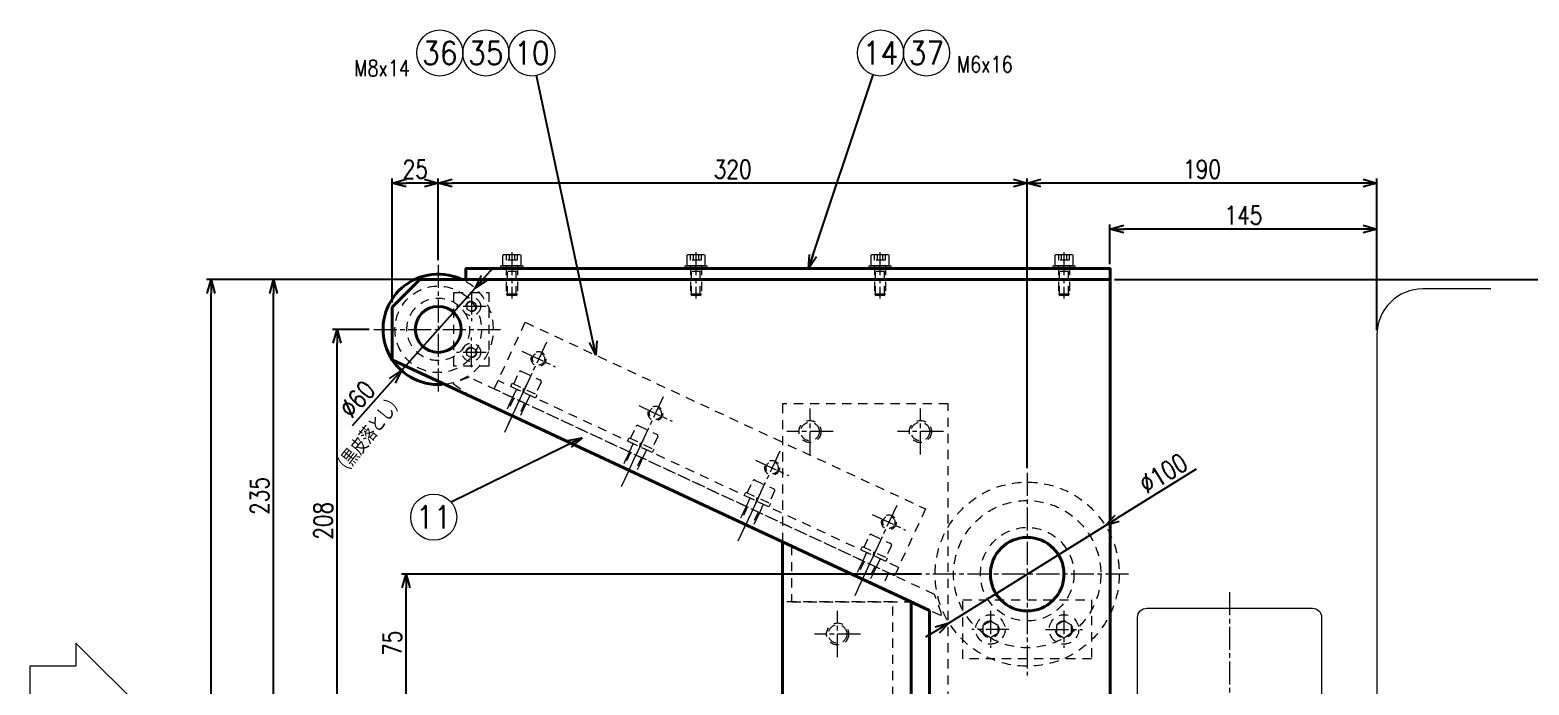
# Model space of a CAD drawing. Header units: millimetres. Extents: x 0 to 2102, y 0 to 1485.
# Drawn here: x 832 to 1646, y 525 to 881 of the extents above; entities that cross this region are included whole.
import ezdxf
from ezdxf.enums import TextEntityAlignment as Align

# ---------------------------------------------------------------- set-up
doc = ezdxf.new("R2010")
doc.units = ezdxf.units.MM
doc.header["$LTSCALE"] = 2.5
doc.linetypes.add('GEN7A', pattern=[7.5, 5, -0.75, 1, -0.75])
doc.linetypes.add('HIDDEN2', pattern=[3.5, 2, -1.5])
doc.layers.get('0').update_dxf_attribs({"linetype": 'CONTINUOUS', "lineweight": 20})
doc.layers.get('DEFPOINTS').update_dxf_attribs({"linetype": 'CONTINUOUS'})
for name, color, linetype, lineweight in [('2', 5, 'CONTINUOUS', 40), ('3A', 6, 'HIDDEN2', 20), ('4', 3, 'CONTINUOUS', 13), ('5', 3, 'CONTINUOUS', 13), ('6', 7, 'CONTINUOUS', 50), ('7A', 4, 'GEN7A', 13), ('9', 3, 'HIDDEN2', 13), ('_-0', 7, 'CONTINUOUS', 20), ('_-3A', 6, 'HIDDEN2', 20)]:
    doc.layers.add(name, color=color, linetype=linetype, lineweight=lineweight)
doc.styles.get("Standard").update_dxf_attribs({"font": 'romans.shx', "width": 0.8, "bigfont": 'extfont2.shx'})
doc.dimstyles.new('GEN-ISO', dxfattribs={"dimscale": 2.5, "dimtxt": 4, "dimasz": 3, "dimexe": 1, "dimexo": 1, "dimgap": 1, "dimtad": 3, "dimrnd": 0.01, "dimdsep": 46, "dimtxsty": 'Standard', "dimblk": 'OPEN30', "dimcen": 0, "dimclrd": 256, "dimclre": 256, "dimclrt": 7, "dimadec": 3, "dimazin": 2, "dimtp": 0.1, "dimtm": 0.1, "dimtfac": 0.6, "dimtdec": 3, "dimtmove": 2, "dimatfit": 3, "dimldrblk": 'OPEN30', "dimfxl": 1, "dimarcsym": 0})
doc.dimstyles.new('GEN-ISO$3', dxfattribs={"dimscale": 2.5, "dimtxt": 4, "dimasz": 3, "dimexe": 1, "dimexo": 1, "dimgap": 1, "dimtad": 1, "dimrnd": 0.01, "dimdsep": 46, "dimtxsty": 'Standard', "dimblk": 'OPEN30', "dimcen": 0, "dimclrd": 256, "dimclre": 256, "dimclrt": 7, "dimazin": 2, "dimtp": 0.1, "dimtm": 0.1, "dimtfac": 0.6, "dimtdec": 3, "dimtmove": 0, "dimatfit": 0, "dimldrblk": 'OPEN30', "dimfxl": 1, "dimarcsym": 0})

# ---------------------------------------------------------------- blocks, each defined once
blk = doc.blocks.new('_Open30')
at = {"color": 0, "linetype": 'ByBlock', "lineweight": -2}
for p, q in [((-1, 0.27), (0, 0)), ((0, 0), (-1, -0.27)), ((0, 0), (-1, 0))]:
    blk.add_line(p, q, dxfattribs=at)
blk = doc.blocks.new('*D17')
at = {"layer": '5', "lineweight": -2, "transparency": 16777216}
for p, q in [((1316.18, 585.27), (1033.68, 585.27)), ((1036.18, 517.77), (1036.18, 577.77))]:
    blk.add_line(p, q, dxfattribs=at)
at = {"layer": 'DEFPOINTS', "color": 0, "transparency": 16777216}
for p in [(1036.18, 585.27), (1318.68, 585.27), (1053.68, 510.27)]:
    blk.add_point(p, dxfattribs=at)
at = {"layer": '5', "lineweight": -2, "transparency": 16777216, "xscale": 7.5, "yscale": 7.5, "zscale": 7.5}
for p, rotation in [((1036.18, 585.27), 90), ((1036.18, 510.27), 270)]:
    blk.add_blockref('_Open30', p, dxfattribs=dict(at, rotation=rotation))
at = {"layer": '5', "color": 7, "transparency": 16777216, "insert": (1028.68, 547.77), "char_height": 10, "attachment_point": 5, "rotation": 90}
blk.add_mtext('75', dxfattribs=at)
blk = doc.blocks.new('*D19')
at = {"layer": '5', "lineweight": -2, "transparency": 16777216}
for p, q in [((1016.18, 718.27), (996.18, 718.27)), ((998.68, 517.77), (998.68, 710.77))]:
    blk.add_line(p, q, dxfattribs=at)
at = {"layer": 'DEFPOINTS', "color": 0, "transparency": 16777216}
for p in [(998.68, 718.27), (1018.68, 718.27), (1053.68, 510.27)]:
    blk.add_point(p, dxfattribs=at)
at = {"layer": '5', "lineweight": -2, "transparency": 16777216, "xscale": 7.5, "yscale": 7.5, "zscale": 7.5}
for p, rotation in [((998.68, 718.27), 90), ((998.68, 510.27), 270)]:
    blk.add_blockref('_Open30', p, dxfattribs=dict(at, rotation=rotation))
at = {"layer": '5', "color": 7, "transparency": 16777216, "insert": (991.18, 614.27), "char_height": 10, "attachment_point": 5, "rotation": 90}
blk.add_mtext('208', dxfattribs=at)
blk = doc.blocks.new('*D21')
at = {"layer": '5', "lineweight": -2, "transparency": 16777216}
for p, q in [((1041.18, 745.27), (961.64, 745.27)), ((964.14, 517.77), (964.14, 737.77))]:
    blk.add_line(p, q, dxfattribs=at)
at = {"layer": 'DEFPOINTS', "color": 0, "transparency": 16777216}
for p in [(964.14, 745.27), (1043.68, 745.27), (1053.68, 510.27)]:
    blk.add_point(p, dxfattribs=at)
at = {"layer": '5', "lineweight": -2, "transparency": 16777216, "xscale": 7.5, "yscale": 7.5, "zscale": 7.5}
for p, rotation in [((964.14, 745.27), 90), ((964.14, 510.27), 270)]:
    blk.add_blockref('_Open30', p, dxfattribs=dict(at, rotation=rotation))
at = {"layer": '5', "color": 7, "transparency": 16777216, "insert": (956.64, 627.77), "char_height": 10, "attachment_point": 5, "rotation": 90}
blk.add_mtext('235', dxfattribs=at)
blk = doc.blocks.new('*D22')
at = {"layer": '5', "lineweight": -2, "transparency": 16777216}
for p, q in [((1041.18, 745.27), (927.72, 745.27)), ((930.22, 257.77), (930.22, 737.77)), ((1431.18, 250.27), (927.72, 250.27))]:
    blk.add_line(p, q, dxfattribs=at)
at = {"layer": 'DEFPOINTS', "color": 0, "transparency": 16777216}
for p in [(930.22, 745.27), (1043.68, 745.27), (1433.68, 250.27)]:
    blk.add_point(p, dxfattribs=at)
at = {"layer": '5', "lineweight": -2, "transparency": 16777216, "xscale": 7.5, "yscale": 7.5, "zscale": 7.5}
for p, rotation in [((930.22, 745.27), 90), ((930.22, 250.27), 270)]:
    blk.add_blockref('_Open30', p, dxfattribs=dict(at, rotation=rotation))
at = {"layer": '5', "color": 7, "transparency": 16777216, "insert": (922.72, 497.77), "char_height": 10, "attachment_point": 5, "rotation": 90}
blk.add_mtext('495', dxfattribs=at)
blk = doc.blocks.new('*D27')
at = {"layer": '5', "lineweight": -2, "transparency": 16777216}
for p, q in [((1421.18, 745.27), (1687.93, 745.27)), ((1685.43, 457.77), (1685.43, 737.77))]:
    blk.add_line(p, q, dxfattribs=at)
at = {"layer": 'DEFPOINTS', "color": 0, "transparency": 16777216}
for p in [(1418.68, 745.27), (1685.43, 745.27), (1563.68, 450.27)]:
    blk.add_point(p, dxfattribs=at)
at = {"layer": '5', "lineweight": -2, "transparency": 16777216, "xscale": 7.5, "yscale": 7.5, "zscale": 7.5}
for p, rotation in [((1685.43, 745.27), 90), ((1685.43, 450.27), 270)]:
    blk.add_blockref('_Open30', p, dxfattribs=dict(at, rotation=rotation))
at = {"layer": '5', "color": 7, "transparency": 16777216, "insert": (1677.93, 597.77), "char_height": 10, "attachment_point": 5, "rotation": 90}
blk.add_mtext('295', dxfattribs=at)
blk = doc.blocks.new('*D28')
at = {"layer": '5', "lineweight": -2, "transparency": 16777216}
for p, q in [((1418.68, 753.77), (1418.68, 775.27)), ((1563.68, 717.77), (1563.68, 775.27)), ((1556.18, 772.77), (1426.18, 772.77))]:
    blk.add_line(p, q, dxfattribs=at)
at = {"layer": 'DEFPOINTS', "color": 0, "transparency": 16777216}
for p in [(1418.68, 772.77), (1418.68, 751.27), (1563.68, 715.27)]:
    blk.add_point(p, dxfattribs=at)
at = {"layer": '5', "lineweight": -2, "transparency": 16777216, "xscale": 7.5, "yscale": 7.5, "zscale": 7.5}
for p, rotation in [((1418.68, 772.77), 180.0000000000016), ((1563.68, 772.77), 1.598721155460225e-12)]:
    blk.add_blockref('_Open30', p, dxfattribs=dict(at, rotation=rotation))
at = {"layer": '5', "color": 7, "transparency": 16777216, "insert": (1491.18, 780.27), "char_height": 10, "attachment_point": 5}
blk.add_mtext('145', dxfattribs=at)
blk = doc.blocks.new('*D29')
at = {"layer": '5', "lineweight": -2, "transparency": 16777216}
for p, q in [((1373.68, 642.77), (1373.68, 800.27)), ((1563.68, 717.77), (1563.68, 800.27)), ((1556.18, 797.77), (1381.18, 797.77))]:
    blk.add_line(p, q, dxfattribs=at)
at = {"layer": 'DEFPOINTS', "color": 0, "transparency": 16777216}
for p in [(1373.68, 797.77), (1563.68, 715.27), (1373.68, 640.27)]:
    blk.add_point(p, dxfattribs=at)
at = {"layer": '5', "lineweight": -2, "transparency": 16777216, "xscale": 7.5, "yscale": 7.5, "zscale": 7.5}
for p, rotation in [((1373.68, 797.77), 180.0000000000016), ((1563.68, 797.77), 1.598721155460225e-12)]:
    blk.add_blockref('_Open30', p, dxfattribs=dict(at, rotation=rotation))
at = {"layer": '5', "color": 7, "transparency": 16777216, "insert": (1468.68, 805.27), "char_height": 10, "attachment_point": 5}
blk.add_mtext('190', dxfattribs=at)
blk = doc.blocks.new('*D30')
at = {"layer": '5', "lineweight": -2, "transparency": 16777216}
for p, q in [((1053.68, 755.77), (1053.68, 800.27)), ((1366.18, 797.77), (1061.18, 797.77))]:
    blk.add_line(p, q, dxfattribs=at)
at = {"layer": 'DEFPOINTS', "color": 0, "transparency": 16777216}
for p in [(1053.68, 797.77), (1053.68, 753.27), (1373.68, 640.27)]:
    blk.add_point(p, dxfattribs=at)
at = {"layer": '5', "lineweight": -2, "transparency": 16777216, "xscale": 7.5, "yscale": 7.5, "zscale": 7.5}
for p, rotation in [((1053.68, 797.77), 180.0000000000016), ((1373.68, 797.77), 1.598721155460225e-12)]:
    blk.add_blockref('_Open30', p, dxfattribs=dict(at, rotation=rotation))
at = {"layer": '5', "color": 7, "transparency": 16777216, "insert": (1213.68, 805.27), "char_height": 10, "attachment_point": 5}
blk.add_mtext('320', dxfattribs=at)
blk = doc.blocks.new('*D31')
at = {"layer": '5', "lineweight": -2, "transparency": 16777216}
for p, q in [((1028.68, 732.77), (1028.68, 800.27)), ((1046.18, 797.77), (1036.18, 797.77))]:
    blk.add_line(p, q, dxfattribs=at)
at = {"layer": 'DEFPOINTS', "color": 0, "transparency": 16777216}
for p in [(1028.68, 797.77), (1053.68, 753.27), (1028.68, 730.27)]:
    blk.add_point(p, dxfattribs=at)
at = {"layer": '5', "lineweight": -2, "transparency": 16777216, "xscale": 7.5, "yscale": 7.5, "zscale": 7.5}
for p, rotation in [((1028.68, 797.77), 180.0000000000016), ((1053.68, 797.77), 1.598721155460225e-12)]:
    blk.add_blockref('_Open30', p, dxfattribs=dict(at, rotation=rotation))
at = {"layer": '5', "color": 7, "transparency": 16777216, "insert": (1041.18, 805.27), "char_height": 10, "attachment_point": 5}
blk.add_mtext('25', dxfattribs=at)
blk = doc.blocks.new('*D47')
at = {"layer": '5', "lineweight": -2, "transparency": 16777216}
for p, q in [((1465.57, 642.36), (1422.52, 615.61)), ((1331.21, 558.88), (1416.15, 611.66)), ((1324.84, 554.92), (1318.47, 550.97))]:
    blk.add_line(p, q, dxfattribs=at)
at = {"layer": 'DEFPOINTS', "color": 0, "transparency": 16777216}
for p in [(1416.15, 611.66), (1331.21, 558.88)]:
    blk.add_point(p, dxfattribs=at)
at = {"layer": '5', "lineweight": -2, "transparency": 16777216, "xscale": 7.5, "yscale": 7.5, "zscale": 7.5}
for p, rotation in [((1416.15, 611.66), 211.8528152404224), ((1331.21, 558.88), 31.85281524042241)]:
    blk.add_blockref('_Open30', p, dxfattribs=dict(at, rotation=rotation))
at = {"layer": '5', "color": 7, "transparency": 16777216, "insert": (1447.68, 640.07), "char_height": 10, "attachment_point": 5, "rotation": 31.85282}
blk.add_mtext('∅100', dxfattribs=at)
blk = doc.blocks.new('GENBALLOON1')
blk.add_circle((0, 0), 5)
at = {"flags": 1}
blk.add_attdef('GEN_PARENT', text='', height=2.5, dxfattribs=at).set_placement((0, 0), align=Align.MIDDLE)
blk.add_attdef('REF_NO', text='', height=3.5).set_placement((0, 0), align=Align.MIDDLE)
at = {"color": 7, "flags": 1}
for tag, p in [('5GENINF', (6.43, 0.96)), ('6GENINF', (6.43, 0.63)), ('7GENINF', (6.43, 0.3)), ('8GENINF', (6.43, -0.04)), ('9GENINF', (6.43, -0.37)), ('3GENINF', (6.43, -2.34)), ('4GENINF', (6.43, -2.67)), ('10GENINF', (6.43, -0.7)), ('11GENINF', (6.43, -1)), ('12GENINF', (6.43, -1.34)), ('13GENINF', (6.43, -1.67)), ('14GENINF', (6.43, -2)), ('15GENINF', (6.43, -3)), ('16GENINF', (6.43, -3.34)), ('20GENINF', (6.43, -4.7)), ('21GENINF', (6.43, -5.04)), ('22GENINF', (6.43, -5.37)), ('17GENINF', (6.43, -3.7)), ('18GENINF', (6.43, -4.04)), ('19GENINF', (6.43, -4.37))]:
    blk.add_attdef(tag, p, '', height=0.2, dxfattribs=at)
blk = doc.blocks.new('A$C0A820DBB')
at = {"layer": '_-3A'}
for p, q in [((-5.05, 4.56), (-2, 11.09)), ((-0.94, 11.47), (9.39, 6.65)), ((-3.63, 1.69), (-8.71, -9.2)), ((-6.71, 3.13), (-5.86, 4.94)), ((6.71, -3.13), (-6.71, 3.13)), ((-5.86, 4.94), (7.55, -1.31)), ((0, 0), (0.3, 2.07)), ((0.54, -0.25), (0.85, 1.81)), ((9.78, 5.59), (6.74, -0.93)), ((3.63, -1.69), (-1.46, -12.59)), ((7.55, -1.31), (6.71, -3.13))]:
    blk.add_line(p, q, dxfattribs=at)
for centre, start, end in [((-1.28, 10.75), 65, 155), ((9.05, 5.93), 335, 65)]:
    blk.add_arc(centre, 0.8, start, end, dxfattribs=at)
blk = doc.blocks.new('*D57')
at = {"layer": '5', "lineweight": -2, "transparency": 16777216}
for p, q in [((1078.67, 746.23), (1083.67, 751.82)), ((1073.67, 740.64), (1033.69, 695.9)), ((1028.69, 690.31), (1006.91, 665.94))]:
    blk.add_line(p, q, dxfattribs=at)
at = {"layer": 'DEFPOINTS', "color": 0, "transparency": 16777216}
for p in [(1073.67, 740.64), (1033.69, 695.9)]:
    blk.add_point(p, dxfattribs=at)
at = {"layer": '5', "lineweight": -2, "transparency": 16777216, "xscale": 7.5, "yscale": 7.5, "zscale": 7.5}
for p, rotation in [((1073.67, 740.64), 228.2092128472756), ((1033.69, 695.9), 48.20921284727556)]:
    blk.add_blockref('_Open30', p, dxfattribs=dict(at, rotation=rotation))
at = {"layer": '5', "color": 7, "transparency": 16777216, "insert": (1009.71, 680.33), "char_height": 10, "attachment_point": 5, "rotation": 48.20921}
blk.add_mtext('∅60', dxfattribs=at)
blk = doc.blocks.new('GENJIS-1251_S-03be4v8-0707')
at = {"layer": '_-0'}
for p, q in [((-1.5, 5.9), (0, 5.9)), ((-1.5, -5.9), (-1.5, 5.9)), ((0, 0.45), (-1.5, 0)), ((0, 0), (-1.5, -0.45)), ((0, 5.9), (0, -5.9)), ((0, -5.9), (-1.5, -5.9))]:
    blk.add_line(p, q, dxfattribs=at)
at = {"layer": '_-0', "flags": 9}
blk.add_attdef('POWER_DIM', (0, 0), '', height=0.2, dxfattribs=at)
blk = doc.blocks.new('GENJIS-1176H2_S-03be4wb-0704')
at = {"layer": '_-0'}
for p, q in [((-6, 4.4), (-6, -4.4)), ((0, 5), (-5.4, 5)), ((0, 5), (0, -5)), ((-5.4, -5), (0, -5))]:
    blk.add_line(p, q, dxfattribs=at)
for centre, start, end in [((-5.4, 4.4), 90, 179.999998), ((-5.4, -4.4), 179.999998, 270)]:
    blk.add_arc(centre, 0.6, start, end, dxfattribs=at)
at = {"layer": '_-3A'}
for p, q in [((-6, 2.88675), (-3, 2.88675)), ((-6, 1.443375), (-3, 1.443375)), ((-3, 2.88675), (-3, -2.88675)), ((0, 3), (15.3865, 3)), ((3, 3), (3, -3)), ((16, 2.3865), (3, 2.3865)), ((16, 2.3865), (15.3865, 3)), ((15.3865, 3), (15.3865, -3)), ((16, -2.3865), (16, 2.3865)), ((-6, -1.443375), (-3, -1.443375)), ((-3, -2.88675), (-6, -2.88675)), ((0, -3), (15.3865, -3)), ((16, -2.3865), (3, -2.3865)), ((15.3865, -3), (16, -2.3865))]:
    blk.add_line(p, q, dxfattribs=at)
at = {"layer": '_-0', "flags": 9}
blk.add_attdef('POWER_DIM', (0, 0), '', height=0.2, dxfattribs=at)
blk = doc.blocks.new('A$C184A1DFA')
for p, q in [((-36.5, -2.292251), (-23.5, 0)), ((257, 0), (-23.5, 0)), ((-36.5, -2.292251), (-36.5, -2.5)), ((-30, -9), (-36.5, -2.5)), ((257, -1), (249, -9)), ((257, 0), (257, -1)), ((249, -9), (-30, -9))]:
    blk.add_line(p, q)
at = {"layer": '7A'}
for p, q in [((0, -19), (0, 10)), ((70, -19), (70, 10)), ((140, -19), (140, 10)), ((210, -19), (210, 10))]:
    blk.add_line(p, q, dxfattribs=at)
at = {"layer": '9'}
for p, q in [((-3.999992, -9.000016), (-3.999992, 0)), ((-3.249996, -9.000016), (-3.249996, 0)), ((3.250012, -9.000016), (3.250012, 0)), ((4.000004, -9.000016), (4.000004, 0)), ((66.000008, -9.000016), (66.000008, 0)), ((66.750004, -9.000016), (66.750004, 0)), ((73.250012, -9.000016), (73.250012, 0)), ((74.000004, -9.000016), (74.000004, 0)), ((136.000008, -9.000016), (136.000008, 0)), ((136.750004, -9.000016), (136.750004, 0)), ((143.250012, -9.000016), (143.250012, 0)), ((144.000004, -9.000016), (144.000004, 0)), ((206.000008, -9.000016), (206.000008, 0)), ((206.750004, -9.000016), (206.750004, 0)), ((213.250012, -9.000016), (213.250012, 0)), ((214.000004, -9.000016), (214.000004, 0))]:
    blk.add_line(p, q, dxfattribs=at)
blk = doc.blocks.new('A$C0A802CF0')
at = {"layer": '2'}
for p, q in [((-70, -80.14), (-70, 80.14)), ((-70, 80.14), (10, 42.84)), ((10, 42.84), (10, -42.84)), ((10, -42.84), (-70, -80.14))]:
    blk.add_line(p, q, dxfattribs=at)
at = {"layer": '3A'}
for p, q in [((-65, 77.81), (-65, 47.5)), ((-65, 47.5), (0, 47.5)), ((0, 47.5), (0, -47.5)), ((-65, -77.81), (-65, -47.5)), ((-65, -47.5), (0, -47.5))]:
    blk.add_line(p, q, dxfattribs=at)
for centre, radius in [((-40, 30), 6), ((-40, 30), 5.05), ((-40, -30), 6), ((-40, -30), 5.05)]:
    blk.add_circle(centre, radius, dxfattribs=at)
at = {"layer": '7A'}
for p, q in [((-40, 17.5), (-40, 42.5)), ((-27.5, 30), (-52.5, 30)), ((-40, -42.5), (-40, -17.5)), ((-27.5, -30), (-52.5, -30))]:
    blk.add_line(p, q, dxfattribs=at)

msp = doc.modelspace()

# ---------------------------------------------------------------- linework, layer by layer
at = {"layer": '2'}
for p, q in [((1043.681, 745.269), (1028.681, 730.269)), ((1418.681, 745.269), (1043.681, 745.269)), ((1418.681, 525.269), (1418.681, 745.269)), ((1028.681, 730.269), (1028.681, 701.768)), ((1028.681, 701.768), (1310.681, 570.269)), ((1310.681, 570.269), (1310.681, 475.269))]:
    msp.add_line(p, q, dxfattribs=at)
for points in [[(1068.681, 745.269), (1068.681, 751.269), (1418.681, 751.269), (1418.681, 745.269)], [(1433.681, 450.269), (1418.681, 450.269), (1418.681, 525.269)]]:
    msp.add_lwpolyline(points, dxfattribs=at)
for centre, radius in [((1053.681, 718.269), 12.5), ((1373.681, 585.269), 20)]:
    msp.add_circle(centre, radius, dxfattribs=at)
msp.add_arc((1053.681, 718.269), 30, 66.152856, 274.249115, dxfattribs=at)
at = {"layer": '3A'}
for p, q in [((1071.681, 733.656), (1069.181, 732.212)), ((1074.181, 732.212), (1071.681, 733.656)), ((1069.181, 732.212), (1069.181, 729.326)), ((1069.181, 729.326), (1071.681, 727.882)), ((1071.681, 727.882), (1074.181, 729.326)), ((1074.181, 729.326), (1074.181, 732.212)), ((1069.181, 707.212), (1071.681, 708.656)), ((1071.681, 708.656), (1074.181, 707.212)), ((1069.181, 704.326), (1069.181, 707.212)), ((1071.681, 702.882), (1069.181, 704.326)), ((1074.181, 704.326), (1071.681, 702.882)), ((1074.181, 707.212), (1074.181, 704.326)), ((1303.69, 588.976), (1086.176, 690.405)), ((1298.405, 585.924), (1294.602, 577.767)), ((1349.681, 557.578), (1353.681, 559.888)), ((1349.681, 552.96), (1349.681, 557.578)), ((1353.681, 559.888), (1357.681, 557.578)), ((1357.681, 557.578), (1357.681, 552.96)), ((1393.681, 559.888), (1389.681, 557.578)), ((1389.681, 557.578), (1389.681, 552.96)), ((1397.681, 557.578), (1393.681, 559.888)), ((1397.681, 552.96), (1397.681, 557.578)), ((1353.681, 550.65), (1349.681, 552.96)), ((1357.681, 552.96), (1353.681, 550.65)), ((1389.681, 552.96), (1393.681, 550.65)), ((1393.681, 550.65), (1397.681, 552.96))]:
    msp.add_line(p, q, dxfattribs=at)
for points in [[(1081.181, 698.269), (1062.181, 698.269), (1062.181, 738.269), (1081.181, 738.269)], [(1301.577, 584.445), (1084.063, 685.873), (1100.968, 722.125), (1318.482, 620.697)], [(1240.681, 367.769), (1330.681, 367.769), (1330.681, 677.769), (1240.681, 677.769)], [(1300.681, 570.269), (1240.681, 570.269), (1240.681, 475.269), (1300.681, 475.269)], [(1408.681, 539.269), (1338.681, 539.269), (1338.681, 571.269), (1408.681, 571.269)]]:
    msp.add_lwpolyline(points, close=True, dxfattribs=at)
for centre, radius in [((1053.681, 718.269), 23.5), ((1053.681, 718.269), 17), ((1071.681, 730.769), 5), ((1071.681, 730.769), 2.887), ((1071.681, 705.769), 5), ((1071.681, 705.769), 2.887), ((1108.223, 702.192), 4), ((1108.223, 702.192), 3.3), ((1171.665, 672.608), 4), ((1171.665, 672.608), 3.3), ((1255.681, 662.769), 6), ((1315.681, 662.769), 6), ((1255.681, 662.769), 5.05), ((1315.681, 662.769), 5.05), ((1235.106, 643.025), 4), ((1235.106, 643.025), 3.3), ((1373.681, 585.269), 50), ((1373.681, 585.269), 40), ((1298.548, 613.442), 4), ((1298.548, 613.442), 3.3), ((1373.681, 585.269), 25.4), ((1353.681, 555.269), 8), ((1393.681, 555.269), 8), ((1270.681, 552.769), 6), ((1270.681, 552.769), 5.05), ((1353.681, 555.269), 4.619), ((1393.681, 555.269), 4.619)]:
    msp.add_circle(centre, radius, dxfattribs=at)
msp.add_arc((1053.681, 718.269), 30, 276.713351, 64.158067, dxfattribs=at)
at = {"layer": '4'}
msp.add_lwpolyline([(1625.689, 740.269), (1588.681, 740.269, 0.4142136), (1563.681, 715.269), (1563.681, 228.892)], format="xyb", dxfattribs=at)
msp.add_lwpolyline([(1528.681, 466.769), (1438.681, 466.769, -0.4142136), (1433.681, 471.769), (1433.681, 561.769, -0.4142136), (1438.681, 566.769), (1528.681, 566.769, -0.4142136), (1533.681, 561.769), (1533.681, 471.769, -0.4142136)], format="xyb", close=True, dxfattribs=at)
msp.add_lwpolyline([(894.362, 510.269), (856.862, 547.769), (856.862, 535.269), (831.862, 535.269), (831.862, 485.269), (856.862, 485.269), (856.862, 472.769)], close=True, dxfattribs=at)
at = {"layer": '7A'}
for p, q in [((1093.681, 760.19), (1093.681, 735.065)), ((1193.681, 760.19), (1193.681, 735.065)), ((1293.681, 760.19), (1293.681, 735.065)), ((1393.681, 760.19), (1393.681, 735.065)), ((1053.681, 753.269), (1053.681, 683.269)), ((1071.681, 738.769), (1071.681, 722.769)), ((1079.681, 730.769), (1063.681, 730.769)), ((1018.681, 718.269), (1088.681, 718.269)), ((1071.681, 697.769), (1071.681, 713.769)), ((1112.45, 711.255), (1091.741, 666.846)), ((1079.681, 705.769), (1063.681, 705.769)), ((1099.16, 706.418), (1117.286, 697.965)), ((1175.891, 681.671), (1155.183, 637.262)), ((1162.602, 676.834), (1180.728, 668.382)), ((1255.681, 650.269), (1255.681, 675.269)), ((1315.681, 650.269), (1315.681, 675.269)), ((1268.181, 662.769), (1243.181, 662.769)), ((1328.181, 662.769), (1303.181, 662.769)), ((1239.333, 652.088), (1218.624, 607.679)), ((1226.043, 647.251), (1244.17, 638.799)), ((1373.681, 640.269), (1373.681, 530.269)), ((1302.774, 622.505), (1282.066, 578.096)), ((1289.485, 617.668), (1307.611, 609.215)), ((1428.681, 585.269), (1318.681, 585.269)), ((1483.681, 575.414), (1483.681, 459.069)), ((1270.681, 540.269), (1270.681, 565.269)), ((1353.681, 565.269), (1353.681, 545.269)), ((1393.681, 565.269), (1393.681, 545.269)), ((1363.681, 555.269), (1343.681, 555.269)), ((1383.681, 555.269), (1403.681, 555.269)), ((1283.181, 552.769), (1258.181, 552.769))]:
    msp.add_line(p, q, dxfattribs=at)
at = {"layer": '_-3A'}
for p, q in [((1094.725, 688.625), (1097.768, 695.15)), ((1098.831, 695.537), (1109.163, 690.72)), ((1096.146, 685.756), (1091.065, 674.861)), ((1093.064, 687.193), (1093.91, 689.005)), ((1106.478, 680.938), (1093.064, 687.193)), ((1093.91, 689.005), (1107.323, 682.751)), ((1099.771, 684.065), (1100.072, 686.132)), ((1100.315, 683.812), (1100.616, 685.878)), ((1109.55, 689.656), (1106.507, 683.131)), ((1103.396, 682.375), (1098.316, 671.48)), ((1107.323, 682.751), (1106.478, 680.938))]:
    msp.add_line(p, q, dxfattribs=at)
for centre, start, end in [((1098.493, 694.812), 65.000001, 155), ((1108.825, 689.994), 335, 65.000001)]:
    msp.add_arc(centre, 0.8, start, end, dxfattribs=at)

# ---------------------------------------------------------------- block references
for name, p, rotation in [('GENJIS-1176H2_S-03be4wb-0704', (1093.681, 752.769), 270.0000000000016), ('GENJIS-1176H2_S-03be4wb-0704', (1193.681, 752.769), 270.0000000000016), ('GENJIS-1176H2_S-03be4wb-0704', (1293.681, 752.769), 270.0000000000016), ('GENJIS-1176H2_S-03be4wb-0704', (1393.681, 752.769), 270.0000000000016), ('GENJIS-1251_S-03be4v8-0707', (1093.681, 751.269), 270.0000000000021), ('GENJIS-1251_S-03be4v8-0707', (1193.681, 751.269), 270.0000000000021), ('GENJIS-1251_S-03be4v8-0707', (1293.681, 751.269), 270.0000000000021), ('GENJIS-1251_S-03be4v8-0707', (1393.681, 751.269), 270.0000000000021)]:
    msp.add_blockref(name, p, dxfattribs=dict(rotation=rotation))
at = {"layer": '2'}
msp.add_blockref('A$C0A802CF0', (1310.681, 522.769), dxfattribs=at)
at = {"layer": '3A', "xscale": -1, "rotation": 154.9999999999999}
msp.add_blockref('A$C184A1DFA', (1093.854, 671.377), dxfattribs=at)
at = {"layer": '5'}
ref = msp.add_blockref('GENBALLOON1', (1054.543, 868.404), dxfattribs=dict(at, xscale=2.5, yscale=2.5, zscale=2.5))
ref.add_attrib('REF_NO', '36', dxfattribs={"color": 7, "height": 12.5, "rotation": 360, "width": 0.9}).set_placement((1054.543, 868.404), align=Align.MIDDLE_CENTER)
ref = msp.add_blockref('GENBALLOON1', (1079.543, 868.404), dxfattribs=dict(at, xscale=2.5, yscale=2.5, zscale=2.5))
ref.add_attrib('REF_NO', '35', dxfattribs={"color": 7, "height": 12.5, "rotation": 360, "width": 0.9}).set_placement((1079.543, 868.404), align=Align.MIDDLE_CENTER)
ref = msp.add_blockref('GENBALLOON1', (1104.543, 868.404), dxfattribs=dict(at, xscale=2.5, yscale=2.5, zscale=2.5))
ref.add_attrib('REF_NO', '10', dxfattribs={"color": 7, "height": 12.5, "rotation": 360, "width": 0.9}).set_placement((1104.543, 868.404), align=Align.MIDDLE_CENTER)
ref = msp.add_blockref('GENBALLOON1', (1293.986, 868.404), dxfattribs=dict(at, xscale=2.5, yscale=2.5, zscale=2.5))
ref.add_attrib('REF_NO', '14', dxfattribs={"color": 7, "height": 12.5, "rotation": 360, "width": 0.9}).set_placement((1293.986, 868.404), align=Align.MIDDLE_CENTER)
ref = msp.add_blockref('GENBALLOON1', (1318.986, 868.404), dxfattribs=dict(at, xscale=2.5, yscale=2.5, zscale=2.5))
ref.add_attrib('REF_NO', '37', dxfattribs={"color": 7, "height": 12.5, "rotation": 360, "width": 0.9}).set_placement((1318.986, 868.404), align=Align.MIDDLE_CENTER)
for p in [(1163.213, 654.482), (1226.654, 624.899), (1290.096, 595.316)]:
    msp.add_blockref('A$C0A820DBB', p, dxfattribs=at)
ref = msp.add_blockref('GENBALLOON1', (1051.212, 616.245), dxfattribs=dict(at, xscale=2.5, yscale=2.5, zscale=2.5))
ref.add_attrib('REF_NO', '11', dxfattribs={"color": 7, "height": 12.5, "rotation": 360, "width": 0.9}).set_placement((1051.212, 616.245), align=Align.MIDDLE_CENTER)

# ---------------------------------------------------------------- texts
at = {"layer": '6', "width": 0.8}
for s, p in [('M8x14', (1008.063, 855.817)), ('M6x16', (1335.506, 857.871))]:
    msp.add_text(s, height=8.75, dxfattribs=at).set_placement(p)
msp.add_text('（黒皮落とし）', height=8.75, rotation=51.490739, dxfattribs=at).set_placement((1002.357, 637.145))

# ---------------------------------------------------------------- dimensions: what is measured, and where the dimension line sits
at = {"layer": '5'}
for base, p1, p2, angle, picture, middle in [((1028.681, 797.769), (1053.681, 753.269), (1028.681, 730.269), 180, '*D31', (1041.181, 805.269)), ((1053.681, 797.769), (1373.681, 640.269), (1053.681, 753.269), 180, '*D30', (1213.681, 805.269)), ((964.143, 745.269), (1053.681, 510.269), (1043.681, 745.269), 90, '*D21', (956.643, 627.769)), ((1685.429, 745.269), (1563.681, 450.269), (1418.681, 745.269), 90, '*D27', (1677.929, 597.769)), ((998.681, 718.269), (1053.681, 510.269), (1018.681, 718.269), 90, '*D19', (991.181, 614.269)), ((1036.181, 585.269), (1053.681, 510.269), (1318.681, 585.269), 90, '*D17', (1028.681, 547.769))]:
    dim = msp.add_linear_dim(base=base, p1=p1, p2=p2, angle=angle, dimstyle='GEN-ISO', override={"dimse1": 1}, dxfattribs=at)
    dim.commit()
    dim.dimension.update_dxf_attribs({"geometry": picture, "text_midpoint": middle})
for base, p1, p2, angle, picture, middle in [((1373.681, 797.769), (1563.681, 715.269), (1373.681, 640.269), 180, '*D29', (1468.681, 805.269)), ((1418.681, 772.769), (1563.681, 715.269), (1418.681, 751.269), 180, '*D28', (1491.181, 780.269)), ((930.217, 745.269), (1433.681, 250.269), (1043.681, 745.269), 90, '*D22', (922.717, 497.769))]:
    dim = msp.add_linear_dim(base=base, p1=p1, p2=p2, angle=angle, dimstyle='GEN-ISO', dxfattribs=at)
    dim.commit()
    dim.dimension.update_dxf_attribs({"geometry": picture, "text_midpoint": middle})
dim = msp.add_diameter_dim_2p(p1=(1073.674, 740.637), p2=(1033.689, 695.902), dimstyle='GEN-ISO$3', dxfattribs=at)
dim.commit()
dim.dimension.update_dxf_attribs({"geometry": '*D57', "text_midpoint": (1015.299, 675.327), "dimtype": 163})
dim = msp.add_diameter_dim_2p(p1=(1331.211, 558.882), p2=(1416.151, 611.656), dimstyle='GEN-ISO$3', override={"dimatfit": 3}, dxfattribs=at)
dim.commit()
dim.dimension.update_dxf_attribs({"geometry": '*D47', "text_midpoint": (1451.637, 633.703), "dimtype": 163})

# ---------------------------------------------------------------- leaders
at = {"layer": '5', "linetype": 'Continuous'}
for points in [[(1139.385, 704.211), (1107.138, 856.176)], [(1254.943, 751.269), (1290.033, 856.545)], [(1131.81, 659.391), (1060.709, 624.373)]]:
    msp.add_leader(points, dimstyle='GEN-ISO', dxfattribs=at)

doc.saveas('drawing.dxf')
